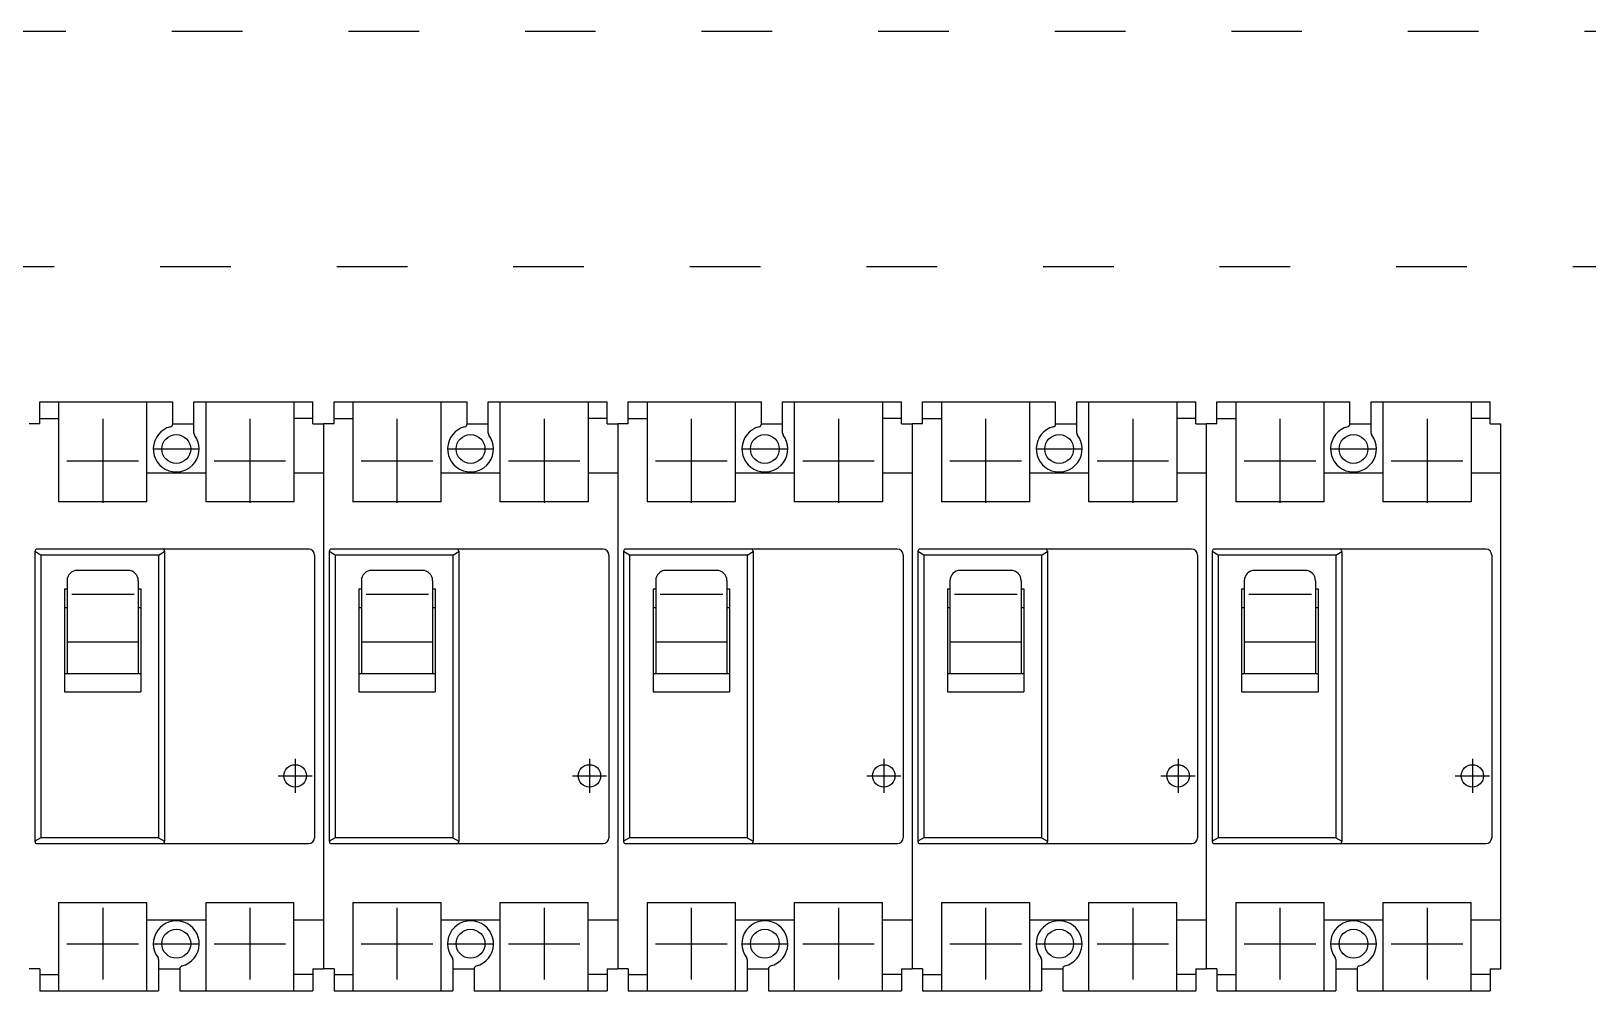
# Model space of a CAD drawing. Header units: millimetres. Extents: x 14879 to 38758, y -20740 to 1136.
# Drawn here: x 35318.2 to 35582.7, y -6673.8 to -6510.8 of the extents above; entities that cross this region are included whole.
import ezdxf

# ---------------------------------------------------------------- set-up
doc = ezdxf.new("R2010")
doc.units = ezdxf.units.MM
doc.linetypes.add('ACAD_ISO03W100', pattern=[30, 12, -18])
doc.linetypes.add('CENTER', pattern=[50.8, 31.75, -6.35, 6.35, -6.35])
doc.layers.add('F01_OUT', color=6, linetype='Continuous')
doc.layers.add('F03_CNT', color=1, linetype='CENTER')

msp = doc.modelspace()

# ---------------------------------------------------------------- linework, layer by layer
at = {"color": 1, "linetype": 'ACAD_ISO03W100'}
msp.add_lwpolyline([(35012.11, -6550.84), (35012.11, -6510.84), (35622.12, -6510.84), (35622.12, -6550.84)], close=True, dxfattribs=at)
at = {"layer": 'F01_OUT'}
for p, q in [((35319.66, -6577.53), (35319.66, -6573.78)), ((35319.66, -6573.78), (35342.26, -6573.78)), ((35322.86, -6573.78), (35322.86, -6590.78)), ((35337.86, -6590.78), (35337.86, -6573.78)), ((35342.26, -6577.52), (35342.26, -6573.78)), ((35345.86, -6579.12), (35345.86, -6573.78)), ((35345.86, -6573.78), (35366.06, -6573.78)), ((35347.86, -6573.78), (35347.86, -6590.78)), ((35362.86, -6573.78), (35362.86, -6590.78)), ((35366.06, -6577.53), (35366.06, -6573.78)), ((35369.66, -6577.53), (35369.66, -6573.78)), ((35369.66, -6573.78), (35392.26, -6573.78)), ((35372.86, -6573.78), (35372.86, -6590.78)), ((35387.86, -6590.78), (35387.86, -6573.78)), ((35392.26, -6577.52), (35392.26, -6573.78)), ((35395.86, -6579.12), (35395.86, -6573.78)), ((35395.86, -6573.78), (35416.06, -6573.78)), ((35397.86, -6573.78), (35397.86, -6590.78)), ((35412.86, -6573.78), (35412.86, -6590.78)), ((35416.06, -6577.53), (35416.06, -6573.78)), ((35419.66, -6577.53), (35419.66, -6573.78)), ((35419.66, -6573.78), (35442.26, -6573.78)), ((35422.86, -6573.78), (35422.86, -6590.78)), ((35437.86, -6590.78), (35437.86, -6573.78)), ((35442.26, -6577.52), (35442.26, -6573.78)), ((35445.86, -6579.12), (35445.86, -6573.78)), ((35445.86, -6573.78), (35466.06, -6573.78)), ((35447.86, -6573.78), (35447.86, -6590.78)), ((35462.86, -6573.78), (35462.86, -6590.78)), ((35466.06, -6577.53), (35466.06, -6573.78)), ((35469.66, -6577.53), (35469.66, -6573.78)), ((35469.66, -6573.78), (35492.26, -6573.78)), ((35472.86, -6573.78), (35472.86, -6590.78)), ((35487.86, -6590.78), (35487.86, -6573.78)), ((35492.26, -6577.52), (35492.26, -6573.78)), ((35495.86, -6579.12), (35495.86, -6573.78)), ((35495.86, -6573.78), (35516.06, -6573.78)), ((35497.86, -6573.78), (35497.86, -6590.78)), ((35512.86, -6573.78), (35512.86, -6590.78)), ((35516.06, -6577.53), (35516.06, -6573.78)), ((35519.66, -6577.53), (35519.66, -6573.78)), ((35519.66, -6573.78), (35542.26, -6573.78)), ((35522.86, -6573.78), (35522.86, -6590.78)), ((35537.86, -6590.78), (35537.86, -6573.78)), ((35542.26, -6577.52), (35542.26, -6573.78)), ((35545.86, -6579.12), (35545.86, -6573.78)), ((35545.86, -6573.78), (35566.06, -6573.78)), ((35547.86, -6573.78), (35547.86, -6590.78)), ((35562.86, -6573.78), (35562.86, -6590.78)), ((35566.06, -6577.53), (35566.06, -6573.78)), ((35319.66, -6577.53), (35317.86, -6577.53)), ((35319.66, -6576.58), (35322.86, -6576.58)), ((35342.26, -6577.53), (35345.86, -6577.53)), ((35366.06, -6576.58), (35362.86, -6576.58)), ((35366.06, -6577.53), (35367.86, -6577.53)), ((35367.86, -6577.53), (35367.86, -6670.03)), ((35369.66, -6577.53), (35367.86, -6577.53)), ((35367.86, -6577.53), (35367.86, -6670.03)), ((35369.66, -6576.58), (35372.86, -6576.58)), ((35392.26, -6577.53), (35395.86, -6577.53)), ((35416.06, -6576.58), (35412.86, -6576.58)), ((35416.06, -6577.53), (35417.86, -6577.53)), ((35417.86, -6577.53), (35417.86, -6670.03)), ((35419.66, -6577.53), (35417.86, -6577.53)), ((35417.86, -6577.53), (35417.86, -6670.03)), ((35419.66, -6576.58), (35422.86, -6576.58)), ((35442.26, -6577.53), (35445.86, -6577.53)), ((35466.06, -6576.58), (35462.86, -6576.58)), ((35466.06, -6577.53), (35467.86, -6577.53)), ((35467.86, -6577.53), (35467.86, -6670.03)), ((35469.66, -6577.53), (35467.86, -6577.53)), ((35467.86, -6577.53), (35467.86, -6670.03)), ((35469.66, -6576.58), (35472.86, -6576.58)), ((35492.26, -6577.53), (35495.86, -6577.53)), ((35516.06, -6576.58), (35512.86, -6576.58)), ((35516.06, -6577.53), (35517.86, -6577.53)), ((35517.86, -6577.53), (35517.86, -6670.03)), ((35519.66, -6577.53), (35517.86, -6577.53)), ((35517.86, -6577.53), (35517.86, -6670.03)), ((35519.66, -6576.58), (35522.86, -6576.58)), ((35542.26, -6577.53), (35545.86, -6577.53)), ((35566.06, -6576.58), (35562.86, -6576.58)), ((35566.06, -6577.53), (35567.86, -6577.53)), ((35567.86, -6577.53), (35567.86, -6670.03)), ((35567.86, -6577.53), (35567.86, -6670.03)), ((35347.86, -6585.88), (35337.86, -6585.88)), ((35367.86, -6585.88), (35362.86, -6585.88)), ((35397.86, -6585.88), (35387.86, -6585.88)), ((35417.86, -6585.88), (35412.86, -6585.88)), ((35447.86, -6585.88), (35437.86, -6585.88)), ((35467.86, -6585.88), (35462.86, -6585.88)), ((35497.86, -6585.88), (35487.86, -6585.88)), ((35517.86, -6585.88), (35512.86, -6585.88)), ((35547.86, -6585.88), (35537.86, -6585.88)), ((35567.86, -6585.88), (35562.86, -6585.88)), ((35337.86, -6590.78), (35322.86, -6590.78)), ((35362.86, -6590.78), (35347.86, -6590.78)), ((35387.86, -6590.78), (35372.86, -6590.78)), ((35412.86, -6590.78), (35397.86, -6590.78)), ((35437.86, -6590.78), (35422.86, -6590.78)), ((35462.86, -6590.78), (35447.86, -6590.78)), ((35487.86, -6590.78), (35472.86, -6590.78)), ((35512.86, -6590.78), (35497.86, -6590.78)), ((35537.86, -6590.78), (35522.86, -6590.78)), ((35562.86, -6590.78), (35547.86, -6590.78)), ((35318.86, -6599.14), (35318.86, -6648.43)), ((35319.86, -6599.78), (35318.86, -6599.2)), ((35365.36, -6598.78), (35319.22, -6598.78)), ((35339.86, -6599.78), (35319.86, -6599.78)), ((35319.86, -6599.78), (35319.86, -6647.78)), ((35339.86, -6599.78), (35340.86, -6599.2)), ((35339.86, -6599.78), (35339.86, -6647.78)), ((35340.86, -6599.14), (35340.86, -6648.43)), ((35366.36, -6599.78), (35366.36, -6647.78)), ((35368.86, -6599.14), (35368.86, -6648.43)), ((35369.86, -6599.78), (35368.86, -6599.2)), ((35415.36, -6598.78), (35369.22, -6598.78)), ((35389.86, -6599.78), (35369.86, -6599.78)), ((35369.86, -6599.78), (35369.86, -6647.78)), ((35389.86, -6599.78), (35390.86, -6599.2)), ((35389.86, -6599.78), (35389.86, -6647.78)), ((35390.86, -6599.14), (35390.86, -6648.43)), ((35416.36, -6599.78), (35416.36, -6647.78)), ((35418.86, -6599.14), (35418.86, -6648.43)), ((35419.86, -6599.78), (35418.86, -6599.2)), ((35465.36, -6598.78), (35419.22, -6598.78)), ((35439.86, -6599.78), (35419.86, -6599.78)), ((35419.86, -6599.78), (35419.86, -6647.78)), ((35439.86, -6599.78), (35440.86, -6599.2)), ((35439.86, -6599.78), (35439.86, -6647.78)), ((35440.86, -6599.14), (35440.86, -6648.43)), ((35466.36, -6599.78), (35466.36, -6647.78)), ((35468.86, -6599.14), (35468.86, -6648.43)), ((35469.86, -6599.78), (35468.86, -6599.2)), ((35515.36, -6598.78), (35469.22, -6598.78)), ((35489.86, -6599.78), (35469.86, -6599.78)), ((35469.86, -6599.78), (35469.86, -6647.78)), ((35489.86, -6599.78), (35490.86, -6599.2)), ((35489.86, -6599.78), (35489.86, -6647.78)), ((35490.86, -6599.14), (35490.86, -6648.43)), ((35516.36, -6599.78), (35516.36, -6647.78)), ((35518.86, -6599.14), (35518.86, -6648.43)), ((35519.86, -6599.78), (35518.86, -6599.2)), ((35565.36, -6598.78), (35519.22, -6598.78)), ((35539.86, -6599.78), (35519.86, -6599.78)), ((35519.86, -6599.78), (35519.86, -6647.78)), ((35539.86, -6599.78), (35540.86, -6599.2)), ((35539.86, -6599.78), (35539.86, -6647.78)), ((35540.86, -6599.14), (35540.86, -6648.43)), ((35566.36, -6599.78), (35566.36, -6647.78)), ((35334.66, -6602.4), (35326.06, -6602.4)), ((35384.66, -6602.4), (35376.06, -6602.4)), ((35434.66, -6602.4), (35426.06, -6602.4)), ((35484.66, -6602.4), (35476.06, -6602.4)), ((35534.66, -6602.4), (35526.06, -6602.4)), ((35323.86, -6605.53), (35323.86, -6623.03)), ((35323.86, -6605.53), (35324.31, -6605.53)), ((35324.31, -6604.15), (35324.31, -6619.88)), ((35335.72, -6606.5), (35325.1, -6606.5)), ((35336.41, -6604.15), (35336.41, -6619.88)), ((35336.41, -6605.53), (35336.86, -6605.53)), ((35336.86, -6605.53), (35336.86, -6623.03)), ((35373.86, -6605.53), (35373.86, -6623.03)), ((35373.86, -6605.53), (35374.31, -6605.53)), ((35374.31, -6604.15), (35374.31, -6619.88)), ((35385.72, -6606.5), (35375.1, -6606.5)), ((35386.41, -6604.15), (35386.41, -6619.88)), ((35386.41, -6605.53), (35386.86, -6605.53)), ((35386.86, -6605.53), (35386.86, -6623.03)), ((35423.86, -6605.53), (35423.86, -6623.03)), ((35423.86, -6605.53), (35424.31, -6605.53)), ((35424.31, -6604.15), (35424.31, -6619.88)), ((35435.72, -6606.5), (35425.1, -6606.5)), ((35436.41, -6604.15), (35436.41, -6619.88)), ((35436.41, -6605.53), (35436.86, -6605.53)), ((35436.86, -6605.53), (35436.86, -6623.03)), ((35473.86, -6605.53), (35473.86, -6623.03)), ((35473.86, -6605.53), (35474.31, -6605.53)), ((35474.31, -6604.15), (35474.31, -6619.88)), ((35485.72, -6606.5), (35475.1, -6606.5)), ((35486.41, -6604.15), (35486.41, -6619.88)), ((35486.41, -6605.53), (35486.86, -6605.53)), ((35486.86, -6605.53), (35486.86, -6623.03)), ((35523.86, -6605.53), (35523.86, -6623.03)), ((35523.86, -6605.53), (35524.31, -6605.53)), ((35524.31, -6604.15), (35524.31, -6619.88)), ((35535.72, -6606.5), (35525.1, -6606.5)), ((35536.41, -6604.15), (35536.41, -6619.88)), ((35536.41, -6605.53), (35536.86, -6605.53)), ((35536.86, -6605.53), (35536.86, -6623.03)), ((35323.86, -6608.68), (35324.31, -6608.68)), ((35336.41, -6608.68), (35336.86, -6608.68)), ((35373.86, -6608.68), (35374.31, -6608.68)), ((35386.41, -6608.68), (35386.86, -6608.68)), ((35423.86, -6608.68), (35424.31, -6608.68)), ((35436.41, -6608.68), (35436.86, -6608.68)), ((35473.86, -6608.68), (35474.31, -6608.68)), ((35486.41, -6608.68), (35486.86, -6608.68)), ((35523.86, -6608.68), (35524.31, -6608.68)), ((35536.41, -6608.68), (35536.86, -6608.68)), ((35324.31, -6614.5), (35336.41, -6614.5)), ((35374.31, -6614.5), (35386.41, -6614.5)), ((35424.31, -6614.5), (35436.41, -6614.5)), ((35474.31, -6614.5), (35486.41, -6614.5)), ((35524.31, -6614.5), (35536.41, -6614.5)), ((35323.86, -6619.88), (35336.86, -6619.88)), ((35373.86, -6619.88), (35386.86, -6619.88)), ((35423.86, -6619.88), (35436.86, -6619.88)), ((35473.86, -6619.88), (35486.86, -6619.88)), ((35523.86, -6619.88), (35536.86, -6619.88)), ((35323.86, -6623.03), (35336.86, -6623.03)), ((35373.86, -6623.03), (35386.86, -6623.03)), ((35423.86, -6623.03), (35436.86, -6623.03)), ((35473.86, -6623.03), (35486.86, -6623.03)), ((35523.86, -6623.03), (35536.86, -6623.03)), ((35319.86, -6647.78), (35318.86, -6648.36)), ((35319.22, -6648.78), (35365.36, -6648.78)), ((35339.86, -6647.78), (35319.86, -6647.78)), ((35339.86, -6647.78), (35340.86, -6648.36)), ((35369.86, -6647.78), (35368.86, -6648.36)), ((35369.22, -6648.78), (35415.36, -6648.78)), ((35389.86, -6647.78), (35369.86, -6647.78)), ((35389.86, -6647.78), (35390.86, -6648.36)), ((35419.86, -6647.78), (35418.86, -6648.36)), ((35419.22, -6648.78), (35465.36, -6648.78)), ((35439.86, -6647.78), (35419.86, -6647.78)), ((35439.86, -6647.78), (35440.86, -6648.36)), ((35469.86, -6647.78), (35468.86, -6648.36)), ((35469.22, -6648.78), (35515.36, -6648.78)), ((35489.86, -6647.78), (35469.86, -6647.78)), ((35489.86, -6647.78), (35490.86, -6648.36)), ((35519.86, -6647.78), (35518.86, -6648.36)), ((35519.22, -6648.78), (35565.36, -6648.78)), ((35539.86, -6647.78), (35519.86, -6647.78)), ((35539.86, -6647.78), (35540.86, -6648.36)), ((35322.86, -6658.78), (35322.86, -6673.78)), ((35322.86, -6658.78), (35337.86, -6658.78)), ((35337.86, -6673.78), (35337.86, -6658.78)), ((35347.86, -6658.78), (35347.86, -6673.78)), ((35347.86, -6658.78), (35362.86, -6658.78)), ((35362.86, -6673.78), (35362.86, -6658.78)), ((35372.86, -6658.78), (35372.86, -6673.78)), ((35372.86, -6658.78), (35387.86, -6658.78)), ((35387.86, -6673.78), (35387.86, -6658.78)), ((35397.86, -6658.78), (35397.86, -6673.78)), ((35397.86, -6658.78), (35412.86, -6658.78)), ((35412.86, -6673.78), (35412.86, -6658.78)), ((35422.86, -6658.78), (35422.86, -6673.78)), ((35422.86, -6658.78), (35437.86, -6658.78)), ((35437.86, -6673.78), (35437.86, -6658.78)), ((35447.86, -6658.78), (35447.86, -6673.78)), ((35447.86, -6658.78), (35462.86, -6658.78)), ((35462.86, -6673.78), (35462.86, -6658.78)), ((35472.86, -6658.78), (35472.86, -6673.78)), ((35472.86, -6658.78), (35487.86, -6658.78)), ((35487.86, -6673.78), (35487.86, -6658.78)), ((35497.86, -6658.78), (35497.86, -6673.78)), ((35497.86, -6658.78), (35512.86, -6658.78)), ((35512.86, -6673.78), (35512.86, -6658.78)), ((35522.86, -6658.78), (35522.86, -6673.78)), ((35522.86, -6658.78), (35537.86, -6658.78)), ((35537.86, -6673.78), (35537.86, -6658.78)), ((35547.86, -6658.78), (35547.86, -6673.78)), ((35547.86, -6658.78), (35562.86, -6658.78)), ((35562.86, -6673.78), (35562.86, -6658.78)), ((35347.86, -6661.78), (35337.86, -6661.78)), ((35367.86, -6661.78), (35362.86, -6661.78)), ((35397.86, -6661.78), (35387.86, -6661.78)), ((35417.86, -6661.78), (35412.86, -6661.78)), ((35447.86, -6661.78), (35437.86, -6661.78)), ((35467.86, -6661.78), (35462.86, -6661.78)), ((35497.86, -6661.78), (35487.86, -6661.78)), ((35517.86, -6661.78), (35512.86, -6661.78)), ((35547.86, -6661.78), (35537.86, -6661.78)), ((35567.86, -6661.78), (35562.86, -6661.78)), ((35338.96, -6665.78), (35338.96, -6665.79)), ((35388.96, -6665.78), (35388.96, -6665.79)), ((35438.96, -6665.78), (35438.96, -6665.79)), ((35488.96, -6665.78), (35488.96, -6665.79)), ((35538.96, -6665.78), (35538.96, -6665.79)), ((35319.66, -6670.03), (35317.86, -6670.03)), ((35319.66, -6670.03), (35319.66, -6673.78)), ((35339.86, -6668.45), (35339.86, -6673.78)), ((35339.86, -6670.03), (35343.46, -6670.03)), ((35343.46, -6670.04), (35343.46, -6673.78)), ((35366.06, -6670.03), (35367.86, -6670.03)), ((35366.06, -6670.03), (35366.06, -6673.78)), ((35369.66, -6670.03), (35367.86, -6670.03)), ((35369.66, -6670.03), (35369.66, -6673.78)), ((35389.86, -6668.45), (35389.86, -6673.78)), ((35389.86, -6670.03), (35393.46, -6670.03)), ((35393.46, -6670.04), (35393.46, -6673.78)), ((35416.06, -6670.03), (35417.86, -6670.03)), ((35416.06, -6670.03), (35416.06, -6673.78)), ((35419.66, -6670.03), (35417.86, -6670.03)), ((35419.66, -6670.03), (35419.66, -6673.78)), ((35439.86, -6668.45), (35439.86, -6673.78)), ((35439.86, -6670.03), (35443.46, -6670.03)), ((35443.46, -6670.04), (35443.46, -6673.78)), ((35466.06, -6670.03), (35467.86, -6670.03)), ((35466.06, -6670.03), (35466.06, -6673.78)), ((35469.66, -6670.03), (35467.86, -6670.03)), ((35469.66, -6670.03), (35469.66, -6673.78)), ((35489.86, -6668.45), (35489.86, -6673.78)), ((35489.86, -6670.03), (35493.46, -6670.03)), ((35493.46, -6670.04), (35493.46, -6673.78)), ((35516.06, -6670.03), (35517.86, -6670.03)), ((35516.06, -6670.03), (35516.06, -6673.78)), ((35519.66, -6670.03), (35517.86, -6670.03)), ((35519.66, -6670.03), (35519.66, -6673.78)), ((35539.86, -6668.45), (35539.86, -6673.78)), ((35539.86, -6670.03), (35543.46, -6670.03)), ((35543.46, -6670.04), (35543.46, -6673.78)), ((35566.06, -6670.03), (35567.86, -6670.03)), ((35566.06, -6670.03), (35566.06, -6673.78)), ((35319.66, -6670.98), (35322.86, -6670.98)), ((35366.06, -6670.98), (35362.86, -6670.98)), ((35369.66, -6670.98), (35372.86, -6670.98)), ((35416.06, -6670.98), (35412.86, -6670.98)), ((35419.66, -6670.98), (35422.86, -6670.98)), ((35466.06, -6670.98), (35462.86, -6670.98)), ((35469.66, -6670.98), (35472.86, -6670.98)), ((35516.06, -6670.98), (35512.86, -6670.98)), ((35519.66, -6670.98), (35522.86, -6670.98)), ((35566.06, -6670.98), (35562.86, -6670.98)), ((35319.66, -6673.78), (35339.86, -6673.78)), ((35343.46, -6673.78), (35366.06, -6673.78)), ((35369.66, -6673.78), (35389.86, -6673.78)), ((35393.46, -6673.78), (35416.06, -6673.78)), ((35419.66, -6673.78), (35439.86, -6673.78)), ((35443.46, -6673.78), (35466.06, -6673.78)), ((35469.66, -6673.78), (35489.86, -6673.78)), ((35493.46, -6673.78), (35516.06, -6673.78)), ((35519.66, -6673.78), (35539.86, -6673.78)), ((35543.46, -6673.78), (35566.06, -6673.78))]:
    msp.add_line(p, q, dxfattribs=at)
for centre, radius in [((35342.86, -6581.78), 2.45), ((35392.86, -6581.78), 2.45), ((35442.86, -6581.78), 2.45), ((35492.86, -6581.78), 2.45), ((35542.86, -6581.78), 2.45), ((35363.06, -6637.28), 1.9), ((35413.06, -6637.28), 1.9), ((35463.06, -6637.28), 1.9), ((35513.06, -6637.28), 1.9), ((35563.06, -6637.28), 1.9), ((35342.86, -6665.78), 2.45), ((35392.86, -6665.78), 2.45), ((35442.86, -6665.78), 2.45), ((35492.86, -6665.78), 2.45), ((35542.86, -6665.78), 2.45)]:
    msp.add_circle(centre, radius, dxfattribs=at)
for centre, radius, start, end in [((35341.76, -6577.52), 0.5, 284.4783, 0), ((35391.76, -6577.52), 0.5, 284.4783, 0), ((35441.76, -6577.52), 0.5, 284.4783, 0), ((35491.76, -6577.52), 0.5, 284.4783, 0), ((35541.76, -6577.52), 0.5, 284.4783, 0), ((35342.86, -6581.78), 3.9, 104.4783, 37.3031), ((35346.36, -6579.12), 0.5, 180, 217.3031), ((35392.86, -6581.78), 3.9, 104.4783, 37.3031), ((35396.36, -6579.12), 0.5, 180, 217.3031), ((35442.86, -6581.78), 3.9, 104.4783, 37.3031), ((35446.36, -6579.12), 0.5, 180, 217.3031), ((35492.86, -6581.78), 3.9, 104.4783, 37.3031), ((35496.36, -6579.12), 0.5, 180, 217.3031), ((35542.86, -6581.78), 3.9, 104.4783, 37.3031), ((35546.36, -6579.12), 0.5, 180, 217.3031), ((35319.22, -6599.14), 0.354, 90, 180), ((35340.51, -6599.14), 0.354, 0, 90), ((35365.36, -6599.78), 1, 0, 90), ((35369.22, -6599.14), 0.354, 90, 180), ((35390.51, -6599.14), 0.354, 0, 90), ((35415.36, -6599.78), 1, 0, 90), ((35419.22, -6599.14), 0.354, 90, 180), ((35440.51, -6599.14), 0.354, 0, 90), ((35465.36, -6599.78), 1, 0, 90), ((35469.22, -6599.14), 0.354, 90, 180), ((35490.51, -6599.14), 0.354, 0, 90), ((35515.36, -6599.78), 1, 0, 90), ((35519.22, -6599.14), 0.354, 90, 180), ((35540.51, -6599.14), 0.354, 0, 90), ((35565.36, -6599.78), 1, 0, 90), ((35326.06, -6604.15), 1.75, 90, 180), ((35334.66, -6604.15), 1.75, 0, 90), ((35376.06, -6604.15), 1.75, 90, 180), ((35384.66, -6604.15), 1.75, 0, 90), ((35426.06, -6604.15), 1.75, 90, 180), ((35434.66, -6604.15), 1.75, 0, 90), ((35476.06, -6604.15), 1.75, 90, 180), ((35484.66, -6604.15), 1.75, 0, 90), ((35526.06, -6604.15), 1.75, 90, 180), ((35534.66, -6604.15), 1.75, 0, 90), ((35319.22, -6648.43), 0.354, 180, 270), ((35340.51, -6648.43), 0.354, 270, 0), ((35365.36, -6647.78), 1, 270, 360), ((35369.22, -6648.43), 0.354, 180, 270), ((35390.51, -6648.43), 0.354, 270, 0), ((35415.36, -6647.78), 1, 270, 360), ((35419.22, -6648.43), 0.354, 180, 270), ((35440.51, -6648.43), 0.354, 270, 0), ((35465.36, -6647.78), 1, 270, 360), ((35469.22, -6648.43), 0.354, 180, 270), ((35490.51, -6648.43), 0.354, 270, 0), ((35515.36, -6647.78), 1, 270, 360), ((35519.22, -6648.43), 0.354, 180, 270), ((35540.51, -6648.43), 0.354, 270, 0), ((35565.36, -6647.78), 1, 270, 360), ((35342.86, -6665.78), 3.9, 284.4767, 217.3005), ((35392.86, -6665.78), 3.9, 284.4767, 217.3005), ((35442.86, -6665.78), 3.9, 284.4767, 217.3005), ((35492.86, -6665.78), 3.9, 284.4767, 217.3005), ((35542.86, -6665.78), 3.9, 284.4767, 217.3005), ((35339.36, -6668.45), 0.5, 0, 37.3005), ((35343.96, -6670.04), 0.5, 104.4767, 180), ((35389.36, -6668.45), 0.5, 0, 37.3005), ((35393.96, -6670.04), 0.5, 104.4767, 180), ((35439.36, -6668.45), 0.5, 0, 37.3005), ((35443.96, -6670.04), 0.5, 104.4767, 180), ((35489.36, -6668.45), 0.5, 0, 37.3005), ((35493.96, -6670.04), 0.5, 104.4767, 180), ((35539.36, -6668.45), 0.5, 0, 37.3005), ((35543.96, -6670.04), 0.5, 104.4767, 180)]:
    msp.add_arc(centre, radius, start, end, dxfattribs=at)
at = {"layer": 'F03_CNT'}
for p, q in [((35330.36, -6576.65), (35330.36, -6590.91)), ((35355.36, -6576.65), (35355.36, -6590.91)), ((35380.36, -6576.65), (35380.36, -6590.91)), ((35405.36, -6576.65), (35405.36, -6590.91)), ((35430.36, -6576.65), (35430.36, -6590.91)), ((35455.36, -6576.65), (35455.36, -6590.91)), ((35480.36, -6576.65), (35480.36, -6590.91)), ((35505.36, -6576.65), (35505.36, -6590.91)), ((35530.36, -6576.65), (35530.36, -6590.91)), ((35555.36, -6576.65), (35555.36, -6590.91)), ((35338.96, -6581.78), (35346.76, -6581.78)), ((35388.96, -6581.78), (35396.76, -6581.78)), ((35438.96, -6581.78), (35446.76, -6581.78)), ((35488.96, -6581.78), (35496.76, -6581.78)), ((35538.96, -6581.78), (35546.76, -6581.78)), ((35324.29, -6583.78), (35336.44, -6583.78)), ((35349.29, -6583.78), (35361.44, -6583.78)), ((35374.29, -6583.78), (35386.44, -6583.78)), ((35399.29, -6583.78), (35411.44, -6583.78)), ((35424.29, -6583.78), (35436.44, -6583.78)), ((35449.29, -6583.78), (35461.44, -6583.78)), ((35474.29, -6583.78), (35486.44, -6583.78)), ((35499.29, -6583.78), (35511.44, -6583.78)), ((35524.29, -6583.78), (35536.44, -6583.78)), ((35549.29, -6583.78), (35561.44, -6583.78)), ((35363.06, -6634.38), (35363.06, -6640.18)), ((35413.06, -6634.38), (35413.06, -6640.18)), ((35463.06, -6634.38), (35463.06, -6640.18)), ((35513.06, -6634.38), (35513.06, -6640.18)), ((35563.06, -6634.38), (35563.06, -6640.18)), ((35360.16, -6637.28), (35365.96, -6637.28)), ((35410.16, -6637.28), (35415.96, -6637.28)), ((35460.16, -6637.28), (35465.96, -6637.28)), ((35510.16, -6637.28), (35515.96, -6637.28)), ((35560.16, -6637.28), (35565.96, -6637.28)), ((35330.36, -6659.71), (35330.36, -6671.86)), ((35355.36, -6659.71), (35355.36, -6671.86)), ((35380.36, -6659.71), (35380.36, -6671.86)), ((35405.36, -6659.71), (35405.36, -6671.86)), ((35430.36, -6659.71), (35430.36, -6671.86)), ((35455.36, -6659.71), (35455.36, -6671.86)), ((35480.36, -6659.71), (35480.36, -6671.86)), ((35505.36, -6659.71), (35505.36, -6671.86)), ((35530.36, -6659.71), (35530.36, -6671.86)), ((35555.36, -6659.71), (35555.36, -6671.86)), ((35324.29, -6665.78), (35336.44, -6665.78)), ((35338.96, -6665.78), (35346.76, -6665.78)), ((35349.29, -6665.78), (35361.44, -6665.78)), ((35374.29, -6665.78), (35386.44, -6665.78)), ((35388.96, -6665.78), (35396.76, -6665.78)), ((35399.29, -6665.78), (35411.44, -6665.78)), ((35424.29, -6665.78), (35436.44, -6665.78)), ((35438.96, -6665.78), (35446.76, -6665.78)), ((35449.29, -6665.78), (35461.44, -6665.78)), ((35474.29, -6665.78), (35486.44, -6665.78)), ((35488.96, -6665.78), (35496.76, -6665.78)), ((35499.29, -6665.78), (35511.44, -6665.78)), ((35524.29, -6665.78), (35536.44, -6665.78)), ((35538.96, -6665.78), (35546.76, -6665.78)), ((35549.29, -6665.78), (35561.44, -6665.78))]:
    msp.add_line(p, q, dxfattribs=at)

doc.saveas('drawing.dxf')
